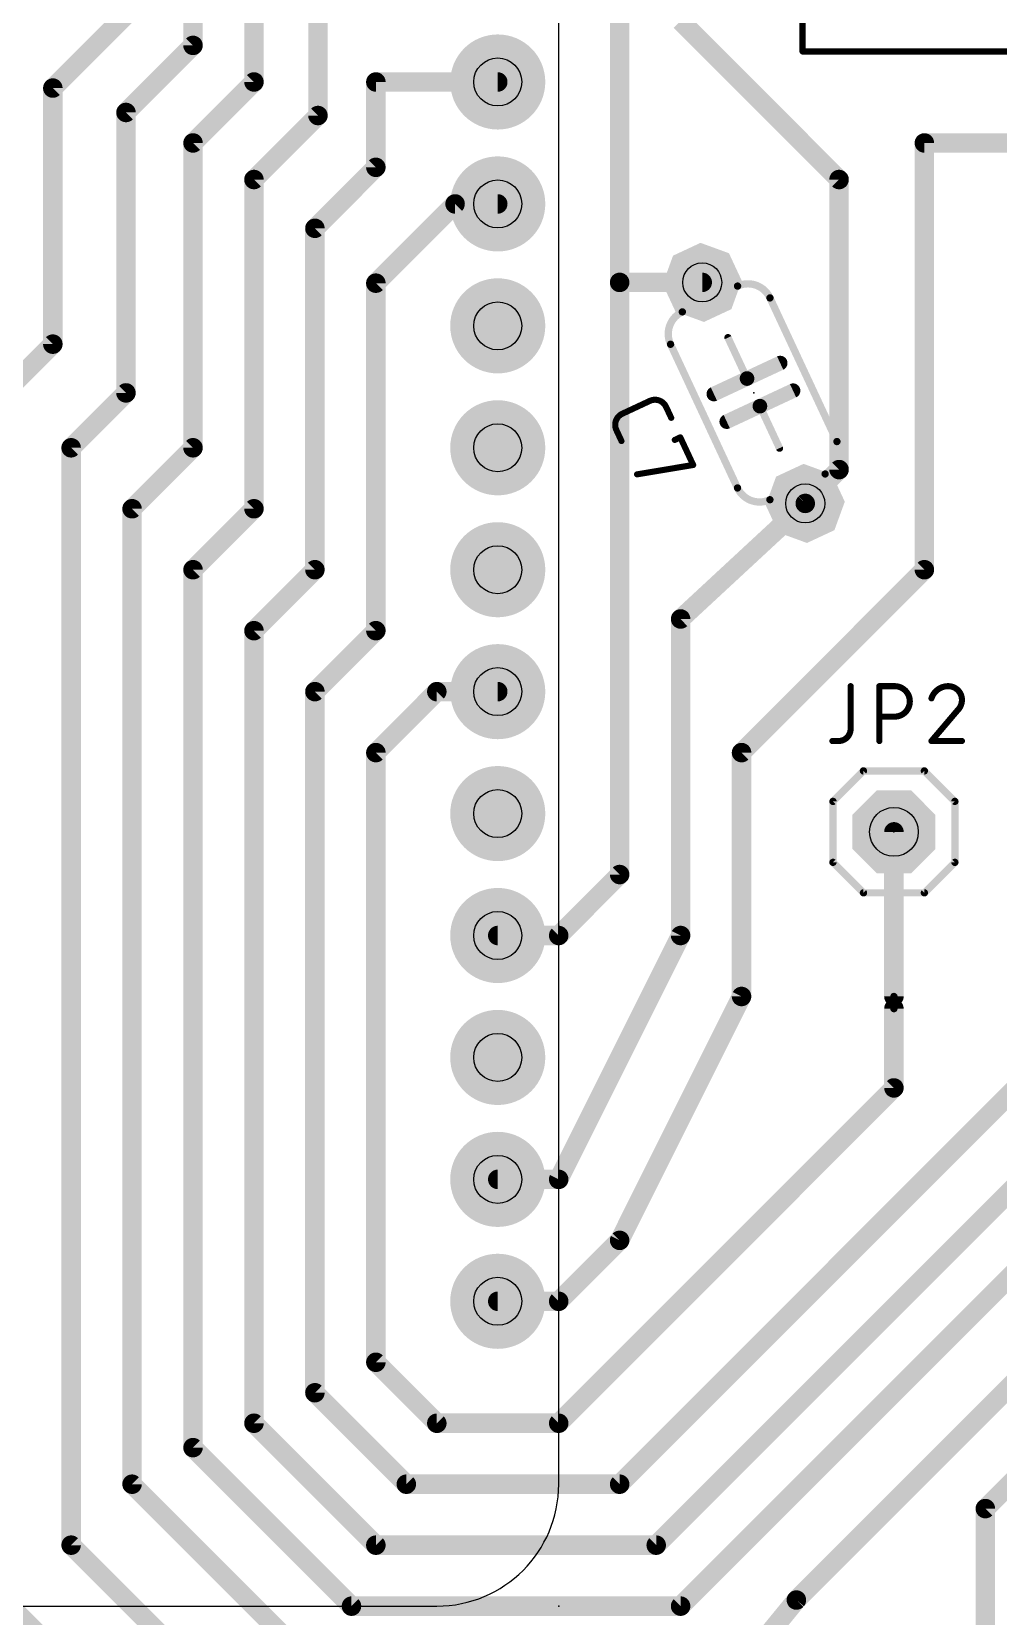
# Model space of a CAD drawing. Extents: x -0.44 to 7.02, y -0.01 to 4.84.
# Drawn here: x 0.818 to 1.611, y 1.642 to 2.941 of the extents above; entities that cross this region are included whole.
import ezdxf

# ---------------------------------------------------------------- set-up
doc = ezdxf.new("R2010")
doc.units = 0
for name, color, linetype in [('1', 12, 'CONTINUOUS'), ('17', 110, 'CONTINUOUS'), ('21', 253, 'CONTINUOUS'), ('23', 53, 'CONTINUOUS'), ('25', 253, 'CONTINUOUS'), ('29', 253, 'CONTINUOUS'), ('30', 253, 'CONTINUOUS'), ('44', 253, 'CONTINUOUS'), ('51', 253, 'CONTINUOUS')]:
    doc.layers.add(name, color=color, linetype=linetype)

# ---------------------------------------------------------------- blocks, each defined once
blk = doc.blocks.new('RECT')
blk.add_solid([(-0.5, -0.5), (0.5, -0.5), (-0.5, 0.5), (0.5, 0.5)])
blk = doc.blocks.new('OCTAGONP')
at = {"const_width": 0.5}
blk.add_lwpolyline([(-0.25, -0.103553), (-0.25, 0.103553), (-0.103553, 0.25), (0.103553, 0.25), (0.25, 0.103553), (0.25, -0.103553), (0.103553, -0.25), (-0.103553, -0.25), (-0.25, -0.103553), (-0.25, 0.103553)], dxfattribs=at)
blk = doc.blocks.new('ROUNDP')
at = {"const_width": 0.5}
blk.add_lwpolyline([(0, -0.25, 1), (0, 0.25, 1), (0, -0.25)], format="xyb", dxfattribs=at)

msp = doc.modelspace()

# ---------------------------------------------------------------- linework, layer by layer
at = {"layer": '1'}
for points, const_width in [([(1.3, 2.735631), (1.3, 3.15)], 0.016), ([(0.95, 3.1), (0.95, 2.93)], 0.016), ([(1, 3.05), (1, 2.9)], 0.016), ([(1.0525, 3), (1.0525, 2.8725)], 0.016), ([(0.9, 2.96), (0.835, 2.895)], 0.016), ([(1.48, 2.82), (1.35, 2.95)], 0.016), ([(0.95, 2.93), (0.895, 2.875)], 0.016), ([(0.835, 2.895), (0.835, 2.685)], 0.016), ([(1, 2.9), (0.95, 2.85)], 0.016), ([(1.2, 2.9), (1.1, 2.9)], 0.016), ([(1.1, 2.9), (1.1, 2.83)], 0.016), ([(0.895, 2.875), (0.895, 2.645)], 0.016), ([(1.0525, 2.8725), (1, 2.82)], 0.016), ([(0.95, 2.85), (0.95, 2.6)], 0.016), ([(1.55, 2.85), (2.3, 2.85)], 0.016), ([(1.55, 2.85), (1.55, 2.5)], 0.016), ([(1.1, 2.83), (1.05, 2.78)], 0.016), ([(1, 2.82), (1, 2.55)], 0.016), ([(1.48, 2.582107), (1.48, 2.82)], 0.016), ([(1.165, 2.8), (1.1, 2.735)], 0.016), ([(1.2, 2.8), (1.165, 2.8)], 0.016), ([(1.05, 2.78), (1.05, 2.5)], 0.016), ([(1.1, 2.735), (1.1, 2.45)], 0.016), ([(1.3, 2.25), (1.3, 2.735631)], 0.016), ([(1.367738, 2.735631), (1.3, 2.735631)], 0.016), ([(0.835, 2.685), (0.8, 2.65)], 0.016), ([(0.895, 2.645), (0.85, 2.6)], 0.016), ([(0.85, 2.6), (0.85, 1.7)], 0.016), ([(0.95, 2.6), (0.9, 2.55)], 0.016), ([(1.452262, 2.554369), (1.48, 2.582107)], 0.016), ([(1.35, 2.459596), (1.452262, 2.554369)], 0.016), ([(0.9, 2.55), (0.9, 1.75)], 0.016), ([(1, 2.55), (0.95, 2.5)], 0.016), ([(0.95, 2.5), (0.95, 1.78)], 0.016), ([(1.05, 2.5), (1, 2.45)], 0.016), ([(1.55, 2.5), (1.4, 2.35)], 0.016), ([(1, 2.45), (1, 1.8)], 0.016), ([(1.1, 2.45), (1.05, 2.4)], 0.016), ([(1.35, 2.2), (1.35, 2.459596)], 0.016), ([(1.05, 2.4), (1.05, 1.825)], 0.016), ([(1.1, 2.35), (1.15, 2.4)], 0.016), ([(1.15, 2.4), (1.2, 2.4)], 0.016), ([(1.1, 1.85), (1.1, 2.35)], 0.016), ([(1.4, 2.35), (1.4, 2.15)], 0.016), ([(1.525, 2.285), (1.525, 2.15)], 0.016), ([(1.25, 2.2), (1.3, 2.25)], 0.016), ([(1.2, 2.2), (1.25, 2.2)], 0.016), ([(1.25, 2), (1.35, 2.2)], 0.016), ([(1.3, 1.95), (1.4, 2.15)], 0.016), ([(1.525, 2.14), (1.525, 2.075)], 0.016), ([(1.525, 2.15), (1.525, 2.14)], 0.006), ([(1.65, 2.1), (1.3, 1.75)], 0.016), ([(1.525, 2.075), (1.25, 1.8)], 0.016), ([(1.7, 2.07), (1.33, 1.7)], 0.016), ([(1.35, 1.65), (1.75, 2.05)], 0.016), ([(1.2, 2), (1.25, 2)], 0.016), ([(1.25, 1.9), (1.3, 1.95)], 0.016), ([(1.74, 1.95), (1.445, 1.655)], 0.016), ([(1.2, 1.9), (1.25, 1.9)], 0.016), ([(1.15, 1.8), (1.1, 1.85)], 0.016), ([(1.72, 1.85), (1.6, 1.73)], 0.016), ([(1.05, 1.825), (1.125, 1.75)], 0.016), ([(1, 1.8), (1.1, 1.7)], 0.016), ([(1.25, 1.8), (1.15, 1.8)], 0.016), ([(0.95, 1.78), (1.08, 1.65)], 0.016), ([(1.05, 1.6), (0.9, 1.75)], 0.016), ([(1.3, 1.75), (1.125, 1.75)], 0.016), ([(1.6, 1.33), (1.6, 1.73)], 0.016), ([(0.85, 1.7), (0.95, 1.6)], 0.016), ([(1.33, 1.7), (1.1, 1.7)], 0.016), ([(0.85, 1.6), (0.8, 1.65)], 0.016), ([(1.08, 1.65), (1.35, 1.65)], 0.016), ([(1.445, 1.655), (1.4, 1.6)], 0.016)]:
    msp.add_lwpolyline(points, dxfattribs=dict(at, const_width=const_width))
for points, const_width in [([(0.952828, 2.927172, 1), (0.947172, 2.932828)], 0.008), ([(0.946, 2.93, 1), (0.954, 2.93)], 0.008), ([(0.839, 2.895, 1), (0.831, 2.895)], 0.008), ([(0.832172, 2.897828, 1), (0.837828, 2.892172)], 0.008), ([(0.996, 2.9, 1), (1.004, 2.9)], 0.008), ([(1.002828, 2.897172, 1), (0.997172, 2.902828)], 0.008), ([(1.1, 2.904, 1), (1.1, 2.896)], 0.008), ([(1.104, 2.9, 1), (1.096, 2.9)], 0.008), ([(1.2, 2.896, 1), (1.2, 2.904)], 0.008), ([(0.899, 2.875, 1), (0.891, 2.875)], 0.008), ([(0.892172, 2.877828, 1), (0.897828, 2.872172)], 0.008), ([(1.0485, 2.8725, 1), (1.0565, 2.8725)], 0.008), ([(1.055328, 2.869672, 1), (1.049672, 2.875328)], 0.008), ([(0.954, 2.85, 1), (0.946, 2.85)], 0.008), ([(0.947172, 2.852828, 1), (0.952828, 2.847172)], 0.008), ([(1.55, 2.854, 1), (1.55, 2.846)], 0.008), ([(1.554, 2.85, 1), (1.546, 2.85)], 0.008), ([(1.096, 2.83, 1), (1.104, 2.83)], 0.008), ([(1.102828, 2.827172, 1), (1.097172, 2.832828)], 0.008), ([(1.004, 2.82, 1), (0.996, 2.82)], 0.008), ([(0.997172, 2.822828, 1), (1.002828, 2.817172)], 0.008), ([(1.484, 2.82, 1), (1.476, 2.82)], 0.008), ([(1.477172, 2.817172, 1), (1.482828, 2.822828)], 0.008), ([(1.165, 2.804, 1), (1.165, 2.796)], 0.008), ([(1.167828, 2.797172, 1), (1.162172, 2.802828)], 0.008), ([(1.2, 2.796, 1), (1.2, 2.804)], 0.008), ([(1.054, 2.78, 1), (1.046, 2.78)], 0.008), ([(1.047172, 2.782828, 1), (1.052828, 2.777172)], 0.008), ([(1.104, 2.735, 1), (1.096, 2.735)], 0.008), ([(1.304, 2.735631, 1), (1.296, 2.735631)], 0.008), ([(1.3, 2.739631, 1), (1.3, 2.731631)], 0.008), ([(1.367738, 2.731631, 1), (1.367738, 2.739631)], 0.008), ([(1.097172, 2.737828, 1), (1.102828, 2.732172)], 0.008), ([(1.296, 2.735631, 1), (1.304, 2.735631)], 0.008), ([(0.837828, 2.682172, 1), (0.832172, 2.687828)], 0.008), ([(0.831, 2.685, 1), (0.839, 2.685)], 0.008), ([(0.897828, 2.642172, 1), (0.892172, 2.647828)], 0.008), ([(0.891, 2.645, 1), (0.899, 2.645)], 0.008), ([(0.854, 2.6, 1), (0.846, 2.6)], 0.008), ([(0.847172, 2.602828, 1), (0.852828, 2.597172)], 0.008), ([(0.946, 2.6, 1), (0.954, 2.6)], 0.008), ([(0.952828, 2.597172, 1), (0.947172, 2.602828)], 0.008), ([(1.482828, 2.579279, 1), (1.477172, 2.584936)], 0.008), ([(1.476, 2.582107, 1), (1.484, 2.582107)], 0.008), ([(1.449433, 2.557198, 1), (1.45509, 2.551541)], 0.008), ([(1.454981, 2.551435, 1), (1.449543, 2.557303)], 0.008), ([(0.904, 2.55, 1), (0.896, 2.55)], 0.008), ([(0.897172, 2.552828, 1), (0.902828, 2.547172)], 0.008), ([(0.996, 2.55, 1), (1.004, 2.55)], 0.008), ([(1.002828, 2.547172, 1), (0.997172, 2.552828)], 0.008), ([(0.954, 2.5, 1), (0.946, 2.5)], 0.008), ([(0.947172, 2.502828, 1), (0.952828, 2.497172)], 0.008), ([(1.046, 2.5, 1), (1.054, 2.5)], 0.008), ([(1.052828, 2.497172, 1), (1.047172, 2.502828)], 0.008), ([(1.546, 2.5, 1), (1.554, 2.5)], 0.008), ([(1.552828, 2.497172, 1), (1.547172, 2.502828)], 0.008), ([(1.004, 2.45, 1), (0.996, 2.45)], 0.008), ([(0.997172, 2.452828, 1), (1.002828, 2.447172)], 0.008), ([(1.102828, 2.447172, 1), (1.097172, 2.452828)], 0.008), ([(1.354, 2.459596, 1), (1.346, 2.459596)], 0.008), ([(1.347281, 2.46253, 1), (1.352719, 2.456662)], 0.008), ([(1.096, 2.45, 1), (1.104, 2.45)], 0.008), ([(1.054, 2.4, 1), (1.046, 2.4)], 0.008), ([(1.047172, 2.402828, 1), (1.052828, 2.397172)], 0.008), ([(1.15, 2.404, 1), (1.15, 2.396)], 0.008), ([(1.152828, 2.397172, 1), (1.147172, 2.402828)], 0.008), ([(1.2, 2.396, 1), (1.2, 2.404)], 0.008), ([(1.104, 2.35, 1), (1.096, 2.35)], 0.008), ([(1.097172, 2.352828, 1), (1.102828, 2.347172)], 0.008), ([(1.404, 2.35, 1), (1.396, 2.35)], 0.008), ([(1.397172, 2.352828, 1), (1.402828, 2.347172)], 0.008), ([(1.529, 2.285, 1), (1.521, 2.285)], 0.008), ([(1.296, 2.25, 1), (1.304, 2.25)], 0.008), ([(1.302828, 2.247172, 1), (1.297172, 2.252828)], 0.008), ([(1.2, 2.204, 1), (1.2, 2.196)], 0.008), ([(1.247172, 2.202828, 1), (1.252828, 2.197172)], 0.008), ([(1.25, 2.196, 1), (1.25, 2.204)], 0.008), ([(1.346, 2.2, 1), (1.354, 2.2)], 0.008), ([(1.353578, 2.198211, 1), (1.346422, 2.201789)], 0.008), ([(1.403578, 2.148211, 1), (1.396422, 2.151789)], 0.008), ([(1.396, 2.15, 1), (1.404, 2.15)], 0.008), ([(1.521, 2.15, 1), (1.529, 2.15)], 0.008), ([(1.529, 2.14, 1), (1.521, 2.14)], 0.008), ([(1.5265, 2.15, 1), (1.5235, 2.15)], 0.003), ([(1.5235, 2.14, 1), (1.5265, 2.14)], 0.003), ([(1.527828, 2.072172, 1), (1.522172, 2.077828)], 0.008), ([(1.521, 2.075, 1), (1.529, 2.075)], 0.008), ([(1.2, 2.004, 1), (1.2, 1.996)], 0.008), ([(1.246422, 2.001789, 1), (1.253578, 1.998211)], 0.008), ([(1.25, 1.996, 1), (1.25, 2.004)], 0.008), ([(1.296422, 1.951789, 1), (1.303578, 1.948211)], 0.008), ([(1.302828, 1.947172, 1), (1.297172, 1.952828)], 0.008), ([(1.2, 1.904, 1), (1.2, 1.896)], 0.008), ([(1.247172, 1.902828, 1), (1.252828, 1.897172)], 0.008), ([(1.25, 1.896, 1), (1.25, 1.904)], 0.008), ([(1.096, 1.85, 1), (1.104, 1.85)], 0.008), ([(1.102828, 1.852828, 1), (1.097172, 1.847172)], 0.008), ([(1.052828, 1.827828, 1), (1.047172, 1.822172)], 0.008), ([(1.046, 1.825, 1), (1.054, 1.825)], 0.008), ([(1.002828, 1.802828, 1), (0.997172, 1.797172)], 0.008), ([(1.15, 1.804, 1), (1.15, 1.796)], 0.008), ([(1.147172, 1.797172, 1), (1.152828, 1.802828)], 0.008), ([(1.247172, 1.802828, 1), (1.252828, 1.797172)], 0.008), ([(1.25, 1.796, 1), (1.25, 1.804)], 0.008), ([(0.996, 1.8, 1), (1.004, 1.8)], 0.008), ([(0.946, 1.78, 1), (0.954, 1.78)], 0.008), ([(0.952828, 1.782828, 1), (0.947172, 1.777172)], 0.008), ([(0.902828, 1.752828, 1), (0.897172, 1.747172)], 0.008), ([(1.125, 1.754, 1), (1.125, 1.746)], 0.008), ([(1.122172, 1.747172, 1), (1.127828, 1.752828)], 0.008), ([(1.297172, 1.752828, 1), (1.302828, 1.747172)], 0.008), ([(1.3, 1.746, 1), (1.3, 1.754)], 0.008), ([(0.896, 1.75, 1), (0.904, 1.75)], 0.008), ([(1.604, 1.73, 1), (1.596, 1.73)], 0.008), ([(1.597172, 1.732828, 1), (1.602828, 1.727172)], 0.008), ([(0.846, 1.7, 1), (0.854, 1.7)], 0.008), ([(0.852828, 1.702828, 1), (0.847172, 1.697172)], 0.008), ([(1.1, 1.704, 1), (1.1, 1.696)], 0.008), ([(1.097172, 1.697172, 1), (1.102828, 1.702828)], 0.008), ([(1.327172, 1.702828, 1), (1.332828, 1.697172)], 0.008), ([(1.33, 1.696, 1), (1.33, 1.704)], 0.008), ([(1.08, 1.654, 1), (1.08, 1.646)], 0.008), ([(1.077172, 1.647172, 1), (1.082828, 1.652828)], 0.008), ([(1.347172, 1.652828, 1), (1.352828, 1.647172)], 0.008), ([(1.35, 1.646, 1), (1.35, 1.654)], 0.008), ([(1.442172, 1.657828, 1), (1.447828, 1.652172)], 0.008), ([(1.448096, 1.652467, 1), (1.441904, 1.657533)], 0.008)]:
    msp.add_lwpolyline(points, format="xyb", dxfattribs=dict(at, const_width=const_width))
at = {"layer": '21'}
for p, q in [((1.25, 1.75), (1.25, 3.55)), ((0.45, 1.65), (1.15, 1.65))]:
    msp.add_line(p, q, dxfattribs=at)
for points, const_width in [([(1.45, 2.925), (1.45, 3.55)], 0.005), ([(2.275, 2.925), (1.45, 2.925)], 0.005), ([(1.423314, 2.722928), (1.478254, 2.605108)], 0.006), ([(1.388869, 2.690315), (1.404506, 2.656782)], 0.006), ([(1.341746, 2.684892), (1.396686, 2.567072)], 0.006), ([(1.404506, 2.656782), (1.431695, 2.669461)], 0.012), ([(1.377317, 2.644103), (1.404506, 2.656782)], 0.012), ([(1.415071, 2.634124), (1.442261, 2.646803)], 0.012), ([(1.387882, 2.621446), (1.415071, 2.634124)], 0.012), ([(1.431131, 2.599685), (1.415071, 2.634124)], 0.006), ([(1.5, 2.335), (1.475, 2.31)], 0.006), ([(1.5, 2.335), (1.55, 2.335)], 0.006), ([(1.55, 2.335), (1.575, 2.31)], 0.006), ([(1.475, 2.31), (1.475, 2.26)], 0.006), ([(1.575, 2.31), (1.575, 2.26)], 0.006), ([(1.475, 2.26), (1.5, 2.235)], 0.006), ([(1.575, 2.26), (1.55, 2.235)], 0.006), ([(1.55, 2.235), (1.5, 2.235)], 0.006)]:
    msp.add_lwpolyline(points, dxfattribs=dict(at, const_width=const_width))
for points, const_width in [([(1.45, 2.92625, 1), (1.45, 2.92375)], 0.0025), ([(1.44875, 2.925, 1), (1.45125, 2.925)], 0.0025), ([(1.423314, 2.722928, 0.414214), (1.396735, 2.732602)], 0.006), ([(1.396101, 2.733961, 1), (1.397369, 2.731242)], 0.003), ([(1.424673, 2.723562, 1), (1.421954, 2.722294)], 0.003), ([(1.421954, 2.722294, 1), (1.424673, 2.723562)], 0.003), ([(1.35142, 2.711471, 0.414214), (1.341746, 2.684892)], 0.006), ([(1.352054, 2.710111, 1), (1.350786, 2.71283)], 0.003), ([(1.390228, 2.690949, 1), (1.38751, 2.689681)], 0.003), ([(1.343105, 2.685526, 1), (1.340386, 2.684258)], 0.003), ([(1.340386, 2.684258, 1), (1.343105, 2.685526)], 0.003), ([(1.432963, 2.666742, 1), (1.430427, 2.672179)], 0.006), ([(1.403238, 2.659501, 1), (1.405774, 2.654063)], 0.006), ([(1.405774, 2.654063, 1), (1.403238, 2.659501)], 0.006), ([(1.403146, 2.656148, 1), (1.405865, 2.657416)], 0.003), ([(1.443528, 2.644084, 1), (1.440993, 2.649522)], 0.006), ([(1.376049, 2.646822, 1), (1.378585, 2.641384)], 0.006), ([(1.413804, 2.636843, 1), (1.416339, 2.631405)], 0.006), ([(1.416339, 2.631405, 1), (1.413804, 2.636843)], 0.006), ([(1.386614, 2.624165, 1), (1.38915, 2.618727)], 0.006), ([(1.416431, 2.634758, 1), (1.413712, 2.63349)], 0.003), ([(1.429771, 2.599051, 1), (1.43249, 2.600318)], 0.003), ([(1.46858, 2.578529, 0.414214), (1.478254, 2.605108)], 0.006), ([(1.479613, 2.605742, 1), (1.476894, 2.604474)], 0.003), ([(1.476894, 2.604474, 1), (1.479613, 2.605742)], 0.003), ([(1.467946, 2.579889, 1), (1.469214, 2.57717)], 0.003), ([(1.396686, 2.567072, 0.414214), (1.423265, 2.557398)], 0.006), ([(1.398046, 2.567706, 1), (1.395327, 2.566438)], 0.003), ([(1.395327, 2.566438, 1), (1.398046, 2.567706)], 0.003), ([(1.423899, 2.556039, 1), (1.422631, 2.558758)], 0.003), ([(1.5, 2.3365, 1), (1.5, 2.3335)], 0.003), ([(1.501061, 2.333939, 1), (1.498939, 2.336061)], 0.003), ([(1.551061, 2.336061, 1), (1.548939, 2.333939)], 0.003), ([(1.55, 2.3335, 1), (1.55, 2.3365)], 0.003), ([(1.4765, 2.31, 1), (1.4735, 2.31)], 0.003), ([(1.473939, 2.311061, 1), (1.476061, 2.308939)], 0.003), ([(1.5765, 2.31, 1), (1.5735, 2.31)], 0.003), ([(1.573939, 2.308939, 1), (1.576061, 2.311061)], 0.003), ([(1.476061, 2.261061, 1), (1.473939, 2.258939)], 0.003), ([(1.4735, 2.26, 1), (1.4765, 2.26)], 0.003), ([(1.5735, 2.26, 1), (1.5765, 2.26)], 0.003), ([(1.576061, 2.258939, 1), (1.573939, 2.261061)], 0.003), ([(1.5, 2.2365, 1), (1.5, 2.2335)], 0.003), ([(1.498939, 2.233939, 1), (1.501061, 2.236061)], 0.003), ([(1.548939, 2.236061, 1), (1.551061, 2.233939)], 0.003), ([(1.55, 2.2335, 1), (1.55, 2.2365)], 0.003)]:
    msp.add_lwpolyline(points, format="xyb", dxfattribs=dict(at, const_width=const_width))
msp.add_arc((1.15, 1.75), 0.1, 270, 0, dxfattribs=at)
at = {"layer": '23'}
for p in [(1.41, 2.645), (1.525, 2.285), (1.25, 1.65)]:
    msp.add_point(p, dxfattribs=at)
at = {"layer": '25', "const_width": 0.005}
for points in [[(1.302122, 2.62789), (1.32478, 2.638455)], [(1.338069, 2.633618), (1.342295, 2.624555)], [(1.301511, 2.605537), (1.297285, 2.6146)], [(1.345221, 2.606448), (1.349753, 2.608561)], [(1.349753, 2.608561), (1.360318, 2.585904)], [(1.360318, 2.585904), (1.314252, 2.578215)], [(1.4895, 2.4045), (1.4895, 2.3695)], [(1.513044, 2.3595), (1.513044, 2.4045)], [(1.513044, 2.4045), (1.525544, 2.4045)], [(1.525544, 2.3795), (1.513044, 2.3795)], [(1.577044, 2.3845), (1.555794, 2.3595)], [(1.4795, 2.3595), (1.4745, 2.3595)], [(1.555794, 2.3595), (1.580794, 2.3595)]]:
    msp.add_lwpolyline(points, dxfattribs=at)
at = {"layer": '25'}
for points, const_width in [([(1.324251, 2.639588, 1), (1.325308, 2.637322)], 0.0025), ([(1.338069, 2.633618, 0.414215), (1.32478, 2.638455)], 0.005), ([(1.325308, 2.637322, 1), (1.324251, 2.639588)], 0.0025), ([(1.302122, 2.62789, 0.41421), (1.297285, 2.6146)], 0.005), ([(1.301594, 2.629022, 1), (1.30265, 2.626757)], 0.0025), ([(1.30265, 2.626757, 1), (1.301594, 2.629022)], 0.0025), ([(1.339202, 2.634146, 1), (1.336936, 2.63309)], 0.0025), ([(1.336936, 2.63309, 1), (1.339202, 2.634146)], 0.0025), ([(1.341162, 2.624027, 1), (1.343428, 2.625083)], 0.0025), ([(1.298418, 2.615129, 1), (1.296152, 2.614072)], 0.0025), ([(1.296152, 2.614072, 1), (1.298418, 2.615129)], 0.0025), ([(1.300378, 2.605009, 1), (1.302644, 2.606065)], 0.0025), ([(1.344693, 2.607581, 1), (1.34575, 2.605315)], 0.0025), ([(1.350886, 2.60909, 1), (1.34862, 2.608033)], 0.0025), ([(1.350281, 2.607428, 1), (1.349225, 2.609694)], 0.0025), ([(1.359186, 2.585375, 1), (1.361451, 2.586432)], 0.0025), ([(1.360524, 2.584671, 1), (1.360113, 2.587137)], 0.0025), ([(1.314046, 2.579448, 1), (1.314458, 2.576982)], 0.0025), ([(1.49075, 2.4045, 1), (1.48825, 2.4045)], 0.0025), ([(1.514294, 2.4045, 1), (1.511794, 2.4045)], 0.0025), ([(1.513044, 2.40575, 1), (1.513044, 2.40325)], 0.0025), ([(1.525544, 2.3795, 1), (1.525544, 2.4045)], 0.005), ([(1.525544, 2.40575, 1), (1.525544, 2.40325)], 0.0025), ([(1.525544, 2.40325, 1), (1.525544, 2.40575)], 0.0025), ([(1.569544, 2.4045, 0.325184), (1.555794, 2.3945)], 0.005), ([(1.580794, 2.39325, 0.414214), (1.569544, 2.4045)], 0.005), ([(1.569544, 2.40575, 1), (1.569544, 2.40325)], 0.0025), ([(1.569544, 2.40325, 1), (1.569544, 2.40575)], 0.0025), ([(1.554605, 2.394885, 1), (1.556983, 2.394115)], 0.0025), ([(1.577044, 2.3845, 0.205258), (1.580794, 2.39325)], 0.005), ([(1.582044, 2.39325, 1), (1.579544, 2.39325)], 0.0025), ([(1.579544, 2.39325, 1), (1.582044, 2.39325)], 0.0025), ([(1.513044, 2.38075, 1), (1.513044, 2.37825)], 0.0025), ([(1.525544, 2.38075, 1), (1.525544, 2.37825)], 0.0025), ([(1.525544, 2.37825, 1), (1.525544, 2.38075)], 0.0025), ([(1.576182, 2.385405, 1), (1.577906, 2.383595)], 0.0025), ([(1.577996, 2.38369, 1), (1.576092, 2.38531)], 0.0025), ([(1.4795, 2.3595, 0.414214), (1.4895, 2.3695)], 0.005), ([(1.49075, 2.3695, 1), (1.48825, 2.3695)], 0.0025), ([(1.48825, 2.3695, 1), (1.49075, 2.3695)], 0.0025), ([(1.4745, 2.36075, 1), (1.4745, 2.35825)], 0.0025), ([(1.4795, 2.36075, 1), (1.4795, 2.35825)], 0.0025), ([(1.4795, 2.35825, 1), (1.4795, 2.36075)], 0.0025), ([(1.511794, 2.3595, 1), (1.514294, 2.3595)], 0.0025), ([(1.555794, 2.36075, 1), (1.555794, 2.35825)], 0.0025), ([(1.554842, 2.36031, 1), (1.556746, 2.35869)], 0.0025), ([(1.580794, 2.35825, 1), (1.580794, 2.36075)], 0.0025)]:
    msp.add_lwpolyline(points, format="xyb", dxfattribs=dict(at, const_width=const_width))
at = {"layer": '44'}
for centre, radius in [((1.2, 2.9), 0.019685), ((1.2, 2.8), 0.019685), ((1.367738, 2.735631), 0.016), ((1.2, 2.7), 0.019685), ((1.2, 2.6), 0.019685), ((1.452262, 2.554369), 0.016), ((1.2, 2.5), 0.019685), ((1.2, 2.4), 0.019685), ((1.2, 2.3), 0.019685), ((1.525, 2.285), 0.02), ((1.2, 2.2), 0.019685), ((1.2, 2.1), 0.019685), ((1.2, 2), 0.019685), ((1.2, 1.9), 0.019685)]:
    msp.add_circle(centre, radius, dxfattribs=at)
at = {"layer": '51', "const_width": 0.006}
for points in [[(1.396735, 2.732602), (1.35142, 2.711471)], [(1.46858, 2.578529), (1.423265, 2.557398)]]:
    msp.add_lwpolyline(points, dxfattribs=at)
at = {"layer": '51', "const_width": 0.003}
for points in [[(1.397369, 2.731242, 1), (1.396101, 2.733961)], [(1.350786, 2.71283, 1), (1.352054, 2.710111)], [(1.469214, 2.57717, 1), (1.467946, 2.579889)], [(1.422631, 2.558758, 1), (1.423899, 2.556039)]]:
    msp.add_lwpolyline(points, format="xyb", dxfattribs=at)

# ---------------------------------------------------------------- block references
at = {"layer": '17'}
for name, p, xscale, yscale, rotation in [('ROUNDP', (1.2, 2.9), 0.07, 0.07, 90), ('ROUNDP', (1.2, 2.9), 0.07, 0.07, 90), ('ROUNDP', (1.2, 2.8), 0.07, 0.07, 90), ('ROUNDP', (1.2, 2.8), 0.07, 0.07, 90), ('OCTAGONP', (1.367738, 2.735631), 0.052, 0.052, 115), ('OCTAGONP', (1.367738, 2.735631), 0.052, 0.052, 115), ('ROUNDP', (1.2, 2.7), 0.07, 0.07, 90), ('ROUNDP', (1.2, 2.7), 0.07, 0.07, 90), ('ROUNDP', (1.2, 2.6), 0.07, 0.07, 90), ('ROUNDP', (1.2, 2.6), 0.07, 0.07, 90), ('OCTAGONP', (1.452262, 2.554369), 0.052, 0.052, 115), ('OCTAGONP', (1.452262, 2.554369), 0.052, 0.052, 115), ('ROUNDP', (1.2, 2.5), 0.07, 0.07, 90), ('ROUNDP', (1.2, 2.5), 0.07, 0.07, 90), ('ROUNDP', (1.2, 2.4), 0.07, 0.07, 90), ('ROUNDP', (1.2, 2.4), 0.07, 0.07, 90), ('ROUNDP', (1.2, 2.3), 0.07, 0.07, 90), ('ROUNDP', (1.2, 2.3), 0.07, 0.07, 90), ('ROUNDP', (1.2, 2.2), 0.07, 0.07, 90), ('ROUNDP', (1.2, 2.2), 0.07, 0.07, 90), ('ROUNDP', (1.2, 2.1), 0.07, 0.07, 90), ('ROUNDP', (1.2, 2.1), 0.07, 0.07, 90), ('ROUNDP', (1.2, 2), 0.07, 0.07, 90), ('ROUNDP', (1.2, 2), 0.07, 0.07, 90), ('ROUNDP', (1.2, 1.9), 0.07, 0.07, 90), ('ROUNDP', (1.2, 1.9), 0.07, 0.07, 90)]:
    msp.add_blockref(name, p, dxfattribs=dict(at, xscale=xscale, yscale=yscale, rotation=rotation))
at = {"layer": '17', "xscale": 0.06, "yscale": 0.06}
msp.add_blockref('OCTAGONP', (1.525, 2.285), dxfattribs=at)
msp.add_blockref('OCTAGONP', (1.525, 2.285), dxfattribs=at)
at = {"layer": '29'}
for name, p, xscale, yscale, rotation in [('ROUNDP', (1.2, 2.9), 0.078, 0.078, 90), ('ROUNDP', (1.2, 2.8), 0.078, 0.078, 90), ('OCTAGONP', (1.367738, 2.735631), 0.06, 0.06, 115), ('ROUNDP', (1.2, 2.7), 0.078, 0.078, 90), ('ROUNDP', (1.2, 2.6), 0.078, 0.078, 90), ('OCTAGONP', (1.452262, 2.554369), 0.06, 0.06, 115), ('ROUNDP', (1.2, 2.5), 0.078, 0.078, 90), ('ROUNDP', (1.2, 2.4), 0.078, 0.078, 90), ('ROUNDP', (1.2, 2.3), 0.078, 0.078, 90), ('ROUNDP', (1.2, 2.2), 0.078, 0.078, 90), ('ROUNDP', (1.2, 2.1), 0.078, 0.078, 90), ('ROUNDP', (1.2, 2), 0.078, 0.078, 90), ('ROUNDP', (1.2, 1.9), 0.078, 0.078, 90)]:
    msp.add_blockref(name, p, dxfattribs=dict(at, xscale=xscale, yscale=yscale, rotation=rotation))
at = {"layer": '29', "xscale": 0.068, "yscale": 0.068}
msp.add_blockref('OCTAGONP', (1.525, 2.285), dxfattribs=at)
at = {"layer": '30'}
for name, p, xscale, yscale, rotation in [('ROUNDP', (1.2, 2.9), 0.078, 0.078, 90), ('ROUNDP', (1.2, 2.8), 0.078, 0.078, 90), ('OCTAGONP', (1.367738, 2.735631), 0.06, 0.06, 115), ('ROUNDP', (1.2, 2.7), 0.078, 0.078, 90), ('ROUNDP', (1.2, 2.6), 0.078, 0.078, 90), ('OCTAGONP', (1.452262, 2.554369), 0.06, 0.06, 115), ('ROUNDP', (1.2, 2.5), 0.078, 0.078, 90), ('ROUNDP', (1.2, 2.4), 0.078, 0.078, 90), ('ROUNDP', (1.2, 2.3), 0.078, 0.078, 90), ('ROUNDP', (1.2, 2.2), 0.078, 0.078, 90), ('ROUNDP', (1.2, 2.1), 0.078, 0.078, 90), ('ROUNDP', (1.2, 2), 0.078, 0.078, 90), ('ROUNDP', (1.2, 1.9), 0.078, 0.078, 90)]:
    msp.add_blockref(name, p, dxfattribs=dict(at, xscale=xscale, yscale=yscale, rotation=rotation))
at = {"layer": '30', "xscale": 0.068, "yscale": 0.068}
msp.add_blockref('OCTAGONP', (1.525, 2.285), dxfattribs=at)
at = {"layer": '51', "xscale": 0.015, "yscale": 0.03, "rotation": 115}
for p in [(1.370908, 2.728833), (1.449092, 2.561166)]:
    msp.add_blockref('RECT', p, dxfattribs=at)
at = {"layer": '51', "xscale": 0.02, "yscale": 0.02}
msp.add_blockref('RECT', (1.525, 2.285), dxfattribs=at)

doc.saveas('drawing.dxf')
